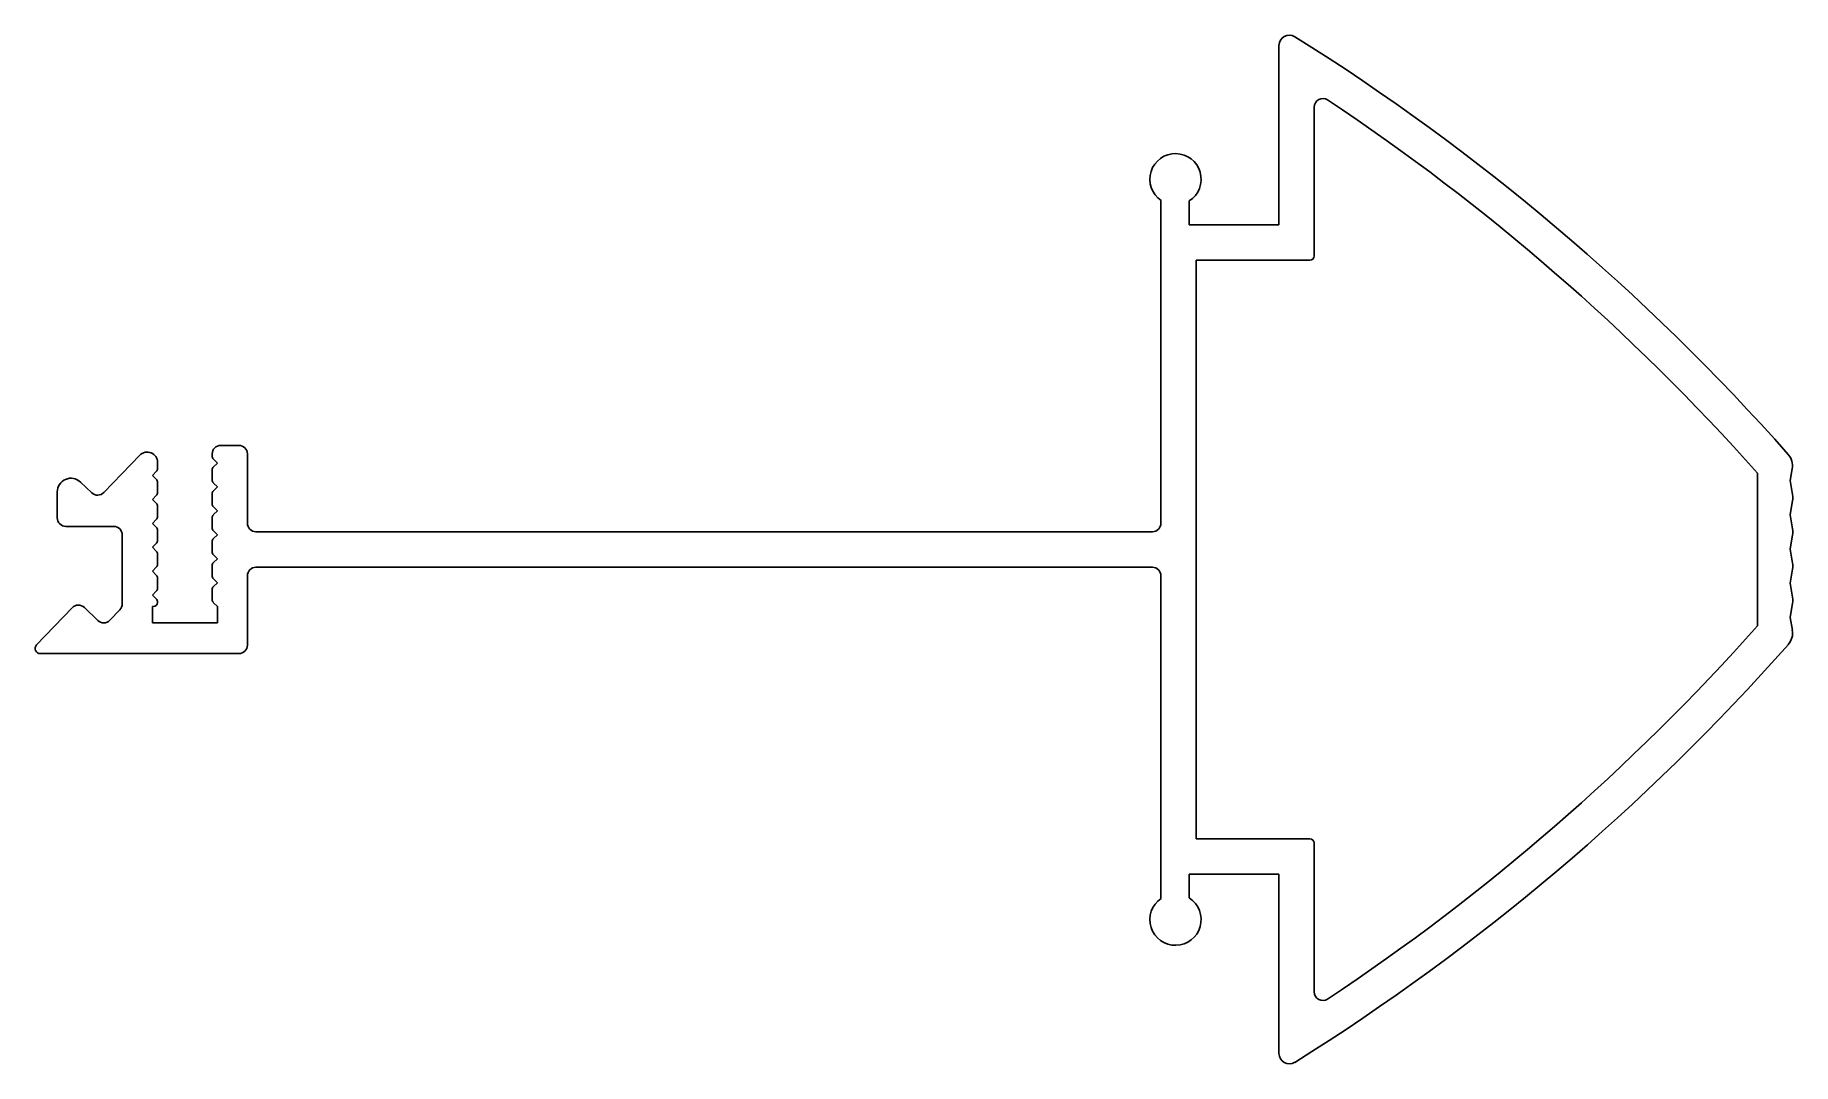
# Model space of a CAD drawing. Extents: x 1421 to 1524, y 1043 to 1103.
import ezdxf

# ---------------------------------------------------------------- set-up
doc = ezdxf.new("R2010")
doc.units = 0
doc.layers.get('0').update_dxf_attribs({"linetype": 'CONTINUOUS'})

msp = doc.modelspace()

# ---------------------------------------------------------------- linework, layer by layer
for p, q in [((1494.08, 1092.15), (1494.08, 1102.65)), ((1496.14, 1090.33), (1496.14, 1099.04)), ((1487.18, 1074.7), (1487.18, 1093.58)), ((1488.83, 1093.55), (1488.83, 1092.15)), ((1488.83, 1092.15), (1494.08, 1092.15)), ((1489.24, 1056.24), (1489.24, 1090.08)), ((1489.24, 1090.08), (1495.89, 1090.08)), ((1432.21, 1079.25), (1433.27, 1079.25)), ((1425.37, 1076.49), (1427.48, 1078.68)), ((1428.51, 1078.26), (1428.51, 1077.9)), ((1431.71, 1078.63), (1431.71, 1078.75)), ((1432.01, 1078.22), (1431.78, 1078.45)), ((1431.78, 1078), (1432.01, 1078.22)), ((1433.77, 1078.75), (1433.77, 1074.7)), ((1424.01, 1077.11), (1424.67, 1076.48)), ((1428.44, 1077.72), (1428.21, 1077.49)), ((1428.21, 1077.49), (1428.44, 1077.27)), ((1428.51, 1077.09), (1428.51, 1076.5)), ((1431.71, 1077.23), (1431.71, 1077.82)), ((1432.01, 1076.82), (1431.78, 1077.05)), ((1522.05, 1077.63), (1522.05, 1068.7)), ((1524.09, 1077.89), (1523.96, 1077.19)), ((1523.96, 1077.19), (1524.11, 1076.37)), ((1422.65, 1075.01), (1422.65, 1076.53)), ((1428.44, 1076.32), (1428.21, 1076.09)), ((1428.21, 1076.09), (1428.44, 1075.87)), ((1431.71, 1075.83), (1431.71, 1076.42)), ((1431.78, 1076.6), (1432.01, 1076.82)), ((1524.11, 1076.02), (1523.96, 1075.19)), ((1428.51, 1075.69), (1428.51, 1075.1)), ((1431.71, 1074.43), (1431.71, 1075.02)), ((1432.01, 1075.42), (1431.78, 1075.65)), ((1431.78, 1075.2), (1432.01, 1075.42)), ((1523.96, 1075.19), (1524.11, 1074.37)), ((1425.95, 1074.51), (1423.15, 1074.51)), ((1426.45, 1069.98), (1426.45, 1074.01)), ((1428.44, 1074.92), (1428.21, 1074.69)), ((1428.21, 1074.69), (1428.44, 1074.47)), ((1428.51, 1074.29), (1428.51, 1073.7)), ((1432.01, 1074.02), (1431.78, 1074.25)), ((1431.78, 1073.8), (1432.01, 1074.02)), ((1434.27, 1074.2), (1486.68, 1074.2)), ((1524.11, 1074.02), (1523.96, 1073.19)), ((1428.44, 1073.52), (1428.21, 1073.29)), ((1428.21, 1073.29), (1428.44, 1073.07)), ((1428.51, 1072.89), (1428.51, 1072.3)), ((1431.71, 1073.03), (1431.71, 1073.62)), ((1523.96, 1073.19), (1524.11, 1072.37)), ((1428.44, 1072.12), (1428.21, 1071.89)), ((1428.21, 1071.89), (1428.44, 1071.67)), ((1431.71, 1071.63), (1431.71, 1072.22)), ((1432.01, 1072.62), (1431.78, 1072.85)), ((1431.78, 1072.4), (1432.01, 1072.62)), ((1486.68, 1072.12), (1434.27, 1072.12)), ((1524.11, 1072.02), (1523.96, 1071.19)), ((1428.51, 1071.49), (1428.51, 1070.9)), ((1432.01, 1071.22), (1431.78, 1071.45)), ((1431.78, 1071), (1432.01, 1071.22)), ((1433.77, 1071.62), (1433.77, 1067.57)), ((1487.18, 1052.75), (1487.18, 1071.62)), ((1523.96, 1071.19), (1524.11, 1070.37)), ((1428.44, 1070.72), (1428.21, 1070.49)), ((1428.21, 1070.49), (1428.44, 1070.27)), ((1428.21, 1069.82), (1428.21, 1068.87)), ((1428.26, 1069.82), (1428.21, 1069.82)), ((1428.51, 1070.09), (1428.51, 1070.07)), ((1431.71, 1070.23), (1431.71, 1070.82)), ((1432.01, 1069.82), (1431.78, 1070.05)), ((1432.01, 1068.87), (1432.01, 1069.82)), ((1524.11, 1070.02), (1523.96, 1069.19)), ((1421.44, 1067.58), (1423.53, 1069.75)), ((1424.24, 1069.77), (1425.02, 1069.01)), ((1425.73, 1069.03), (1426.31, 1069.63)), ((1428.21, 1068.87), (1432.01, 1068.87)), ((1523.96, 1069.19), (1524.1, 1068.45)), ((1433.27, 1067.07), (1421.66, 1067.07)), ((1495.89, 1056.24), (1489.24, 1056.24)), ((1496.14, 1047.28), (1496.14, 1055.99)), ((1488.83, 1054.17), (1488.83, 1052.78)), ((1494.08, 1054.17), (1488.83, 1054.17)), ((1494.08, 1043.68), (1494.08, 1054.17))]:
    msp.add_line(p, q)
for centre, radius, start, end in [((1494.68, 1102.65), 0.6, 57.9701, 180), ((1425.01, 991.27), 131.98, 41.5005, 57.9701), ((1496.64, 1099.04), 0.5, 56.3869, 180), ((1425.01, 991.27), 129.91, 41.6636, 56.3869), ((1488.03, 1094.82), 1.5, 302.301, 235.6968), ((1495.89, 1090.33), 0.25, 270, 0), ((1432.21, 1078.75), 0.5, 90, 180), ((1433.27, 1078.75), 0.5, 0, 90), ((1427.91, 1078.26), 0.6, 0, 136.0989), ((1431.96, 1078.63), 0.25, 180, 225), ((1523.1, 1078.06), 1, 350, 41.5005), ((1423.45, 1076.53), 0.8, 46.0989, 180), ((1428.26, 1077.9), 0.25, 315, 0), ((1428.26, 1077.09), 0.25, 360, 45), ((1431.96, 1077.82), 0.25, 135, 180), ((1431.96, 1077.23), 0.25, 180, 225), ((1425.01, 1076.84), 0.5, 226.0989, 316.0989), ((1428.26, 1076.5), 0.25, 315, 0), ((1431.96, 1076.42), 0.25, 135, 180), ((1523.12, 1076.19), 1, 350, 10), ((1423.15, 1075.01), 0.5, 180, 270), ((1428.26, 1075.69), 0.25, 360, 45), ((1428.26, 1075.1), 0.25, 315, 0), ((1431.96, 1075.83), 0.25, 180, 225), ((1431.96, 1075.02), 0.25, 135, 180), ((1425.95, 1074.01), 0.5, 0, 90), ((1428.26, 1074.29), 0.25, 0, 45), ((1431.96, 1074.43), 0.25, 180, 225), ((1434.27, 1074.7), 0.5, 180, 270), ((1486.68, 1074.7), 0.5, 270, 360), ((1523.12, 1074.19), 1, 350, 10), ((1428.26, 1073.7), 0.25, 315, 0), ((1428.26, 1072.89), 0.25, 0, 45), ((1431.96, 1073.62), 0.25, 135, 180), ((1431.96, 1073.03), 0.25, 180, 225), ((1428.26, 1072.3), 0.25, 315, 0), ((1431.96, 1072.22), 0.25, 135, 180), ((1434.27, 1071.62), 0.5, 90, 180), ((1486.68, 1071.62), 0.5, 0, 90), ((1523.12, 1072.19), 1, 350, 10), ((1428.26, 1071.49), 0.25, 360, 45), ((1428.26, 1070.9), 0.25, 315, 0), ((1431.96, 1071.63), 0.25, 180, 225), ((1431.96, 1070.82), 0.25, 135, 180), ((1423.89, 1069.41), 0.5, 46.0989, 136.1107), ((1425.95, 1069.98), 0.5, 316.0989, 360), ((1428.26, 1070.07), 0.25, 270, 0), ((1428.26, 1070.09), 0.25, 360, 45), ((1431.96, 1070.23), 0.25, 180, 225), ((1523.12, 1070.19), 1, 350, 10), ((1425.37, 1069.37), 0.5, 226.0989, 316.0989), ((1425.01, 1155.05), 129.91, 303.6131, 318.3364), ((1523.11, 1068.27), 1, 318.5054, 10), ((1421.66, 1067.37), 0.3, 136.1107, 270), ((1433.27, 1067.57), 0.5, 270, 0), ((1425.01, 1155.05), 131.98, 302.0299, 318.5054), ((1495.89, 1055.99), 0.25, 360, 90), ((1488.03, 1051.51), 1.5, 124.3032, 57.699), ((1496.64, 1047.28), 0.5, 180, 303.6131), ((1494.68, 1043.68), 0.6, 180, 302.0299)]:
    msp.add_arc(centre, radius, start, end)

doc.saveas('drawing.dxf')
